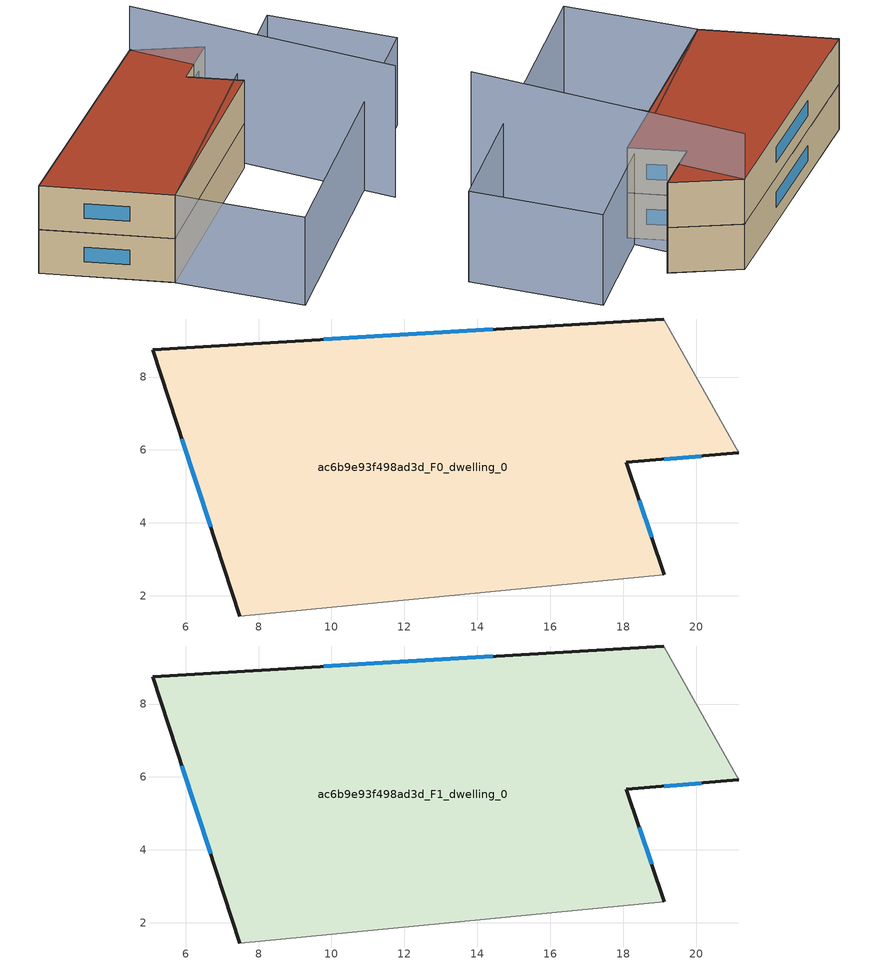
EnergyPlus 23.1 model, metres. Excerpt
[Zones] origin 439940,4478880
ac6b9e93f498ad3d_F0_dwelling_0
 floor ground (EU_floor_Construction): 19.12,2.58 18.09,5.66 21.17,5.92 19.11,9.59 5.1,8.75 7.48,1.45 z0
 wall outside (EU_wall_Construction): 7.48,1.45 5.1,8.75 19.11,9.59 / 21.17,5.92 18.09,5.66 19.12,2.58 z0:3
 wall adiabatic (EU_wall_Construction): 19.12,2.58 7.48,1.45 / 19.11,9.59 21.17,5.92 z0:3
 window (EU_Window_Construction): 18.43,4.63 18.78,3.61 / 6.69,3.89 5.89,6.31 / 9.78,9.03 14.43,9.31 / 20.14,5.83 19.12,5.75 z1:2
ac6b9e93f498ad3d_F1_dwelling_0
 floor to ac6b9e93f498ad3d_F0_dwelling_0 (EU_floor_Construction): 19.12,2.58 18.09,5.66 21.17,5.92 19.11,9.59 5.1,8.75 7.48,1.45 z3
 wall outside (EU_wall_Construction): 7.48,1.45 5.1,8.75 19.11,9.59 / 21.17,5.92 18.09,5.66 19.12,2.58 z3:6
 wall adiabatic (EU_wall_Construction): 19.12,2.58 7.48,1.45 / 19.11,9.59 21.17,5.92 z3:6
 window (EU_Window_Construction): 18.43,4.63 18.78,3.61 / 6.69,3.89 5.89,6.31 / 9.78,9.03 14.43,9.31 / 20.14,5.83 19.12,5.75 z4:5
 roof outside (EU_roof_Construction): 19.11,9.59 21.17,5.92 18.09,5.66 19.12,2.58 7.48,1.45 5.1,8.75 z6
shading: 26.4,-3.48 8.56,-6.04 / 8.56,-6.04 7.48,1.45 / 7.48,1.45 25.33,4.01 / 25.33,4.01 26.4,-3.48 z0:6; 20.06,-6.26 19.11,9.59 z0:9
[Building]
EU S2 Campaign: North Axis=0; Terrain=City; Solar Distribution=FullExterior
[Site:Location]
Madrid: Latitude=40.5; Longitude=-3.5; Time Zone=1; Elevation=609
[SizingPeriod:WeatherFileDays]
AnnualSizingPeriod: Begin Month=1; Begin Day of Month=1; End Month=12; End Day of Month=31; Day of Week for Start Day=Monday; Use Weather File Daylight Saving Period=No; Use Weather File Rain and Snow Indicators=No
[MATERIAL]
EU_InternalMass_Material: Roughness=MediumRough; Thickness=0.1; Conductivity=1; Density=1800; Specific Heat=900; Thermal Absorptance=0.9; Solar Absorptance=0.7; Visible Absorptance=0.7
[MATERIAL:NOMASS] Roughness=MediumRough; Thermal Absorptance=0.9; Solar Absorptance=0.7; Visible Absorptance=0.7
Name | Thermal Resistance
EU_wall_NoMass | 0.459673
EU_roof_NoMass | 0.495815
EU_floor_NoMass | 0.788942
[WINDOWMATERIAL:SIMPLEGLAZINGSYSTEM]
EU_Window_SimpleGlazing: UFactor=4.26103; Solar Heat Gain Coefficient=0.85; Visible Transmittance=0.85
[CONSTRUCTION]
EU_wall_Construction: EU_wall_NoMass
EU_roof_Construction: EU_roof_NoMass
EU_floor_Construction: EU_floor_NoMass
EU_InternalMass_Construction: EU_InternalMass_Material
EU_Window_Construction: EU_Window_SimpleGlazing
[ZONE] Type=1; Multiplier=1; Ceiling Height=autocalculate; Volume=285.962; Floor Area=autocalculate; Part of Total Floor Area=Yes
ac6b9e93f498ad3d_F0_dwelling_0; ac6b9e93f498ad3d_F1_dwelling_0
[INTERNALMASS] Construction=EU_InternalMass_Construction; Surface Area=95.3208
Name | Zone or ZoneList
ac6b9e93f498ad3d_F0_dwelling_0_EU_InternalMass | ac6b9e93f498ad3d_F0_dwelling_0
ac6b9e93f498ad3d_F1_dwelling_0_EU_InternalMass | ac6b9e93f498ad3d_F1_dwelling_0
[OTHEREQUIPMENT] Fuel Type=Electricity; Design Level Calculation Method=Watts/Area; Power per Zone Floor Area=1; Fraction Latent=0; Fraction Radiant=0; Fraction Lost=0; Carbon Dioxide Generation Rate=0; EndUse Subcategory=EU_Step8_InternalGains
Name | Zone or ZoneList or Space or SpaceList | Schedule
EU_Step8_InternalGain_ac6b9e93f498ad3d_F0_dwelling_0_f000 | ac6b9e93f498ad3d_F0_dwelling_0 | EU_Step8_GainSchedule_ac6b9e93f498ad3d_F0_dwelling_0_f000
EU_Step8_InternalGain_ac6b9e93f498ad3d_F1_dwelling_0_f000 | ac6b9e93f498ad3d_F1_dwelling_0 | EU_Step8_GainSchedule_ac6b9e93f498ad3d_F1_dwelling_0_f000
[ZONEVENTILATION:DESIGNFLOWRATE] Schedule=EU_AlwaysOn; Design Flow Rate Calculation Method=AirChanges/Hour; Air Changes per Hour=0.719161; Ventilation Type=Natural; Fan Pressure Rise=0; Fan Total Efficiency=1; Constant Term Coefficient=1; Temperature Term Coefficient=0; Velocity Term Coefficient=0; Velocity Squared Term Coefficient=0; Minimum Indoor Temperature=-100; Maximum Indoor Temperature=100; Delta Temperature=-100; Minimum Outdoor Temperature=-100; Maximum Outdoor Temperature=100; Maximum Wind Speed=40
Name | Zone or ZoneList or Space or SpaceList
EU_ConstantAir_ac6b9e93f498ad3d_F0_dwelling_0 | ac6b9e93f498ad3d_F0_dwelling_0
EU_ConstantAir_ac6b9e93f498ad3d_F1_dwelling_0 | ac6b9e93f498ad3d_F1_dwelling_0
[HVACTEMPLATE:THERMOSTAT] Constant Heating Setpoint=20; Constant Cooling Setpoint=50
EU_HeatOnly_ac6b9e93f498ad3d_F0_dwelling_0; EU_HeatOnly_ac6b9e93f498ad3d_F1_dwelling_0
[HVACTEMPLATE:ZONE:IDEALLOADSAIRSYSTEM] System Availability Schedule=EU_AlwaysOn; Maximum Heating Supply Air Temperature=50; Minimum Cooling Supply Air Temperature=13; Maximum Heating Supply Air Humidity Ratio=0.0156; Minimum Cooling Supply Air Humidity Ratio=0.0077; Heating Limit=NoLimit; Cooling Limit=NoLimit; Heating Availability Schedule=EU_AlwaysOn; Cooling Availability Schedule=EU_CoolingOff; Dehumidification Control Type=ConstantSensibleHeatRatio; Cooling Sensible Heat Ratio=0.7; Dehumidification Setpoint=60; Humidification Control Type=None; Humidification Setpoint=30; Outdoor Air Method=None; Outdoor Air Flow Rate per Person=0.00944; Outdoor Air Flow Rate per Zone Floor Area=0; Outdoor Air Flow Rate per Zone=0; Demand Controlled Ventilation Type=None; Outdoor Air Economizer Type=NoEconomizer; Heat Recovery Type=None; Sensible Heat Recovery Effectiveness=0.7; Latent Heat Recovery Effectiveness=0.65
Name | Template Thermostat
ac6b9e93f498ad3d_F0_dwelling_0 | EU_HeatOnly_ac6b9e93f498ad3d_F0_dwelling_0
ac6b9e93f498ad3d_F1_dwelling_0 | EU_HeatOnly_ac6b9e93f498ad3d_F1_dwelling_0
[SIZING:ZONE] Zone Cooling Design Supply Air Temperature Input Method=SupplyAirTemperature; Zone Cooling Design Supply Air Temperature=13; Zone Heating Design Supply Air Temperature Input Method=SupplyAirTemperature; Zone Heating Design Supply Air Temperature=50; Zone Cooling Design Supply Air Humidity Ratio=0.008; Zone Heating Design Supply Air Humidity Ratio=0.008; Cooling Design Air Flow Method=DesignDay; Cooling Design Air Flow Rate=0; Cooling Minimum Air Flow per Zone Floor Area=0.000762; Cooling Minimum Air Flow=0; Cooling Minimum Air Flow Fraction=0.2; Heating Design Air Flow Method=DesignDay; Heating Design Air Flow Rate=0; Heating Maximum Air Flow per Zone Floor Area=0.002032; Heating Maximum Air Flow=0.141576; Heating Maximum Air Flow Fraction=0.3; Account for Dedicated Outdoor Air System=No; Dedicated Outdoor Air System Control Strategy=NeutralSupplyAir; Dedicated Outdoor Air Low Setpoint Temperature for Design=autosize; Dedicated Outdoor Air High Setpoint Temperature for Design=autosize; Zone Load Sizing Method=Sensible Load Only No Latent Load; Zone Latent Cooling Design Supply Air Humidity Ratio Input Method=HumidityRatioDifference; Zone Cooling Design Supply Air Humidity Ratio Difference=0.005; Zone Latent Heating Design Supply Air Humidity Ratio Input Method=HumidityRatioDifference; Zone Humidification Design Supply Air Humidity Ratio Difference=0.005
ac6b9e93f498ad3d_F0_dwelling_0; ac6b9e93f498ad3d_F1_dwelling_0
[SCHEDULE:CONSTANT]
Name | Hourly Value
EU_AlwaysOn | 1
EU_CoolingOff | 0
[SCHEDULE:FILE] Column Number=1; Rows to Skip at Top=0; Number of Hours of Data=8760; Column Separator=Comma; Interpolate to Timestep=No; Minutes per Item=60; Adjust Schedule for Daylight Savings=Yes
Name | File
EU_Step8_GainSchedule_ac6b9e93f498ad3d_F0_dwelling_0_f000 | ../../schedules/ac6b9e93f498ad3d/ac6b9e93f498ad3d_F0_dwelling_0_f000_gain.csv
EU_Step8_GainSchedule_ac6b9e93f498ad3d_F1_dwelling_0_f000 | ../../schedules/ac6b9e93f498ad3d/ac6b9e93f498ad3d_F1_dwelling_0_f000_gain.csv
